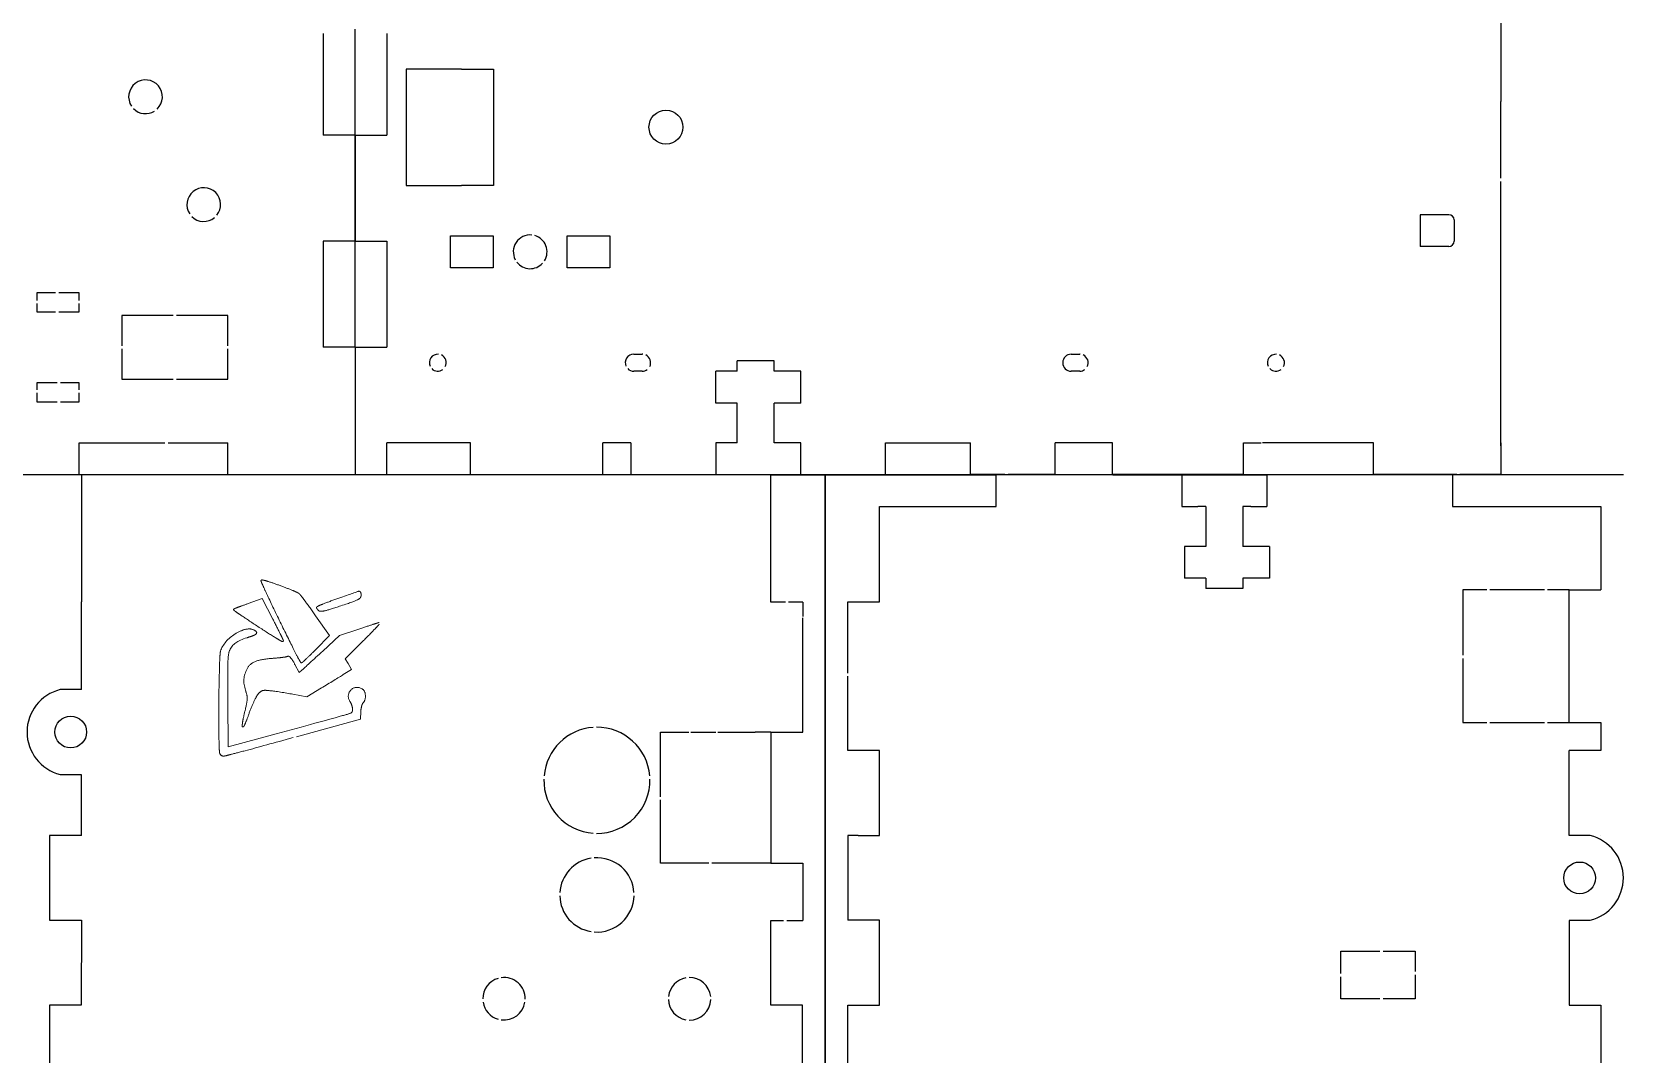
# Model space of a CAD drawing. Header units: centimetres. Extents: x 2209.6 to 2271.7, y 2362.7 to 2417.2.
# Drawn here: x 2225.64 to 2240.64, y 2396.36 to 2406 of the extents above; entities that cross this region are included whole.
import ezdxf

# ---------------------------------------------------------------- set-up
doc = ezdxf.new("R2010")
doc.units = ezdxf.units.CM
doc.linetypes.add('PHANTOM2', pattern=[1.25, 0.625, -0.125, 0.125, -0.125, 0.125, -0.125])
doc.layers.add('grabado-tenue', color=7, linetype='PHANTOM2', lineweight=0, true_color=0xc8b188)

msp = doc.modelspace()

# ---------------------------------------------------------------- linework, layer by layer
at = {"color": 1}
for p, q in [((2239.491, 2406.343), (2239.491, 2405.34)), ((2229.171, 2405.644), (2229.171, 2404.55)), ((2229.695, 2405.644), (2229.995, 2405.644)), ((2229.995, 2405.644), (2229.995, 2404.55)), ((2229.995, 2404.55), (2229.695, 2404.55)), ((2231.317, 2402.959), (2231.397, 2402.959)), ((2235.441, 2402.959), (2235.521, 2402.959)), ((2231.397, 2402.799), (2231.317, 2402.799)), ((2235.521, 2402.799), (2235.441, 2402.799)), ((2231.57, 2399.398), (2231.837, 2399.398))]:
    msp.add_line(p, q, dxfattribs=at)
at = {"color": 7, "linetype": 'Continuous', "lineweight": 25}
for p, q in [((2228.391, 2405.982), (2228.391, 2405.024)), ((2228.991, 2405.982), (2228.991, 2405.024)), ((2228.691, 2405.024), (2228.391, 2405.024)), ((2228.691, 2405.024), (2228.691, 2404.024)), ((2228.691, 2405.024), (2228.991, 2405.024)), ((2228.691, 2404.024), (2228.391, 2404.024)), ((2228.391, 2404.024), (2228.391, 2403.024)), ((2228.691, 2404.024), (2228.991, 2404.024)), ((2228.991, 2404.024), (2228.991, 2403.024)), ((2239.491, 2402.898), (2239.491, 2403.714)), ((2239.491, 2402.868), (2239.491, 2403.684)), ((2228.691, 2403.024), (2228.391, 2403.024)), ((2228.691, 2403.024), (2228.691, 2401.824)), ((2228.691, 2403.024), (2228.991, 2403.024)), ((2232.292, 2402.799), (2232.292, 2402.897)), ((2232.642, 2402.897), (2232.292, 2402.897)), ((2232.642, 2402.799), (2232.642, 2402.897)), ((2232.091, 2402.499), (2232.091, 2402.799)), ((2232.292, 2402.799), (2232.091, 2402.799)), ((2232.891, 2402.799), (2232.642, 2402.799)), ((2232.891, 2402.499), (2232.891, 2402.799)), ((2239.491, 2402.354), (2239.491, 2402.868)), ((2239.491, 2402.324), (2239.491, 2402.838)), ((2232.292, 2402.499), (2232.091, 2402.499)), ((2232.292, 2402.124), (2232.292, 2402.499)), ((2232.642, 2402.124), (2232.642, 2402.499)), ((2232.891, 2402.499), (2232.642, 2402.499)), ((2239.491, 2402.124), (2239.491, 2402.324)), ((2239.491, 2402.094), (2239.491, 2402.294)), ((2226.091, 2402.124), (2226.897, 2402.124)), ((2226.091, 2401.824), (2226.091, 2402.124)), ((2226.927, 2402.124), (2227.491, 2402.124)), ((2227.491, 2401.824), (2227.491, 2402.124)), ((2228.991, 2401.824), (2228.991, 2402.124)), ((2229.777, 2402.124), (2228.991, 2402.124)), ((2231.291, 2402.124), (2231.025, 2402.124)), ((2232.292, 2402.124), (2232.091, 2402.124)), ((2232.891, 2402.124), (2232.642, 2402.124)), ((2232.891, 2401.824), (2232.891, 2402.124)), ((2233.691, 2401.824), (2233.691, 2402.124)), ((2233.691, 2402.124), (2234.491, 2402.124)), ((2234.491, 2401.824), (2234.491, 2402.124)), ((2235.291, 2401.824), (2235.291, 2402.124)), ((2239.491, 2402.124), (2239.491, 2401.824)), ((2226.11, 2401.824), (2226.11, 2400.624)), ((2227.491, 2401.824), (2228.691, 2401.824)), ((2232.61, 2400.623), (2232.61, 2401.823)), ((2234.816, 2401.824), (2234.491, 2401.824)), ((2234.734, 2401.523), (2234.734, 2401.823)), ((2235.291, 2401.824), (2234.846, 2401.824)), ((2239.075, 2401.824), (2238.731, 2401.824)), ((2239.034, 2401.823), (2239.034, 2401.523)), ((2239.491, 2401.824), (2239.105, 2401.824)), ((2233.634, 2400.624), (2233.634, 2401.524)), ((2233.634, 2401.523), (2234.734, 2401.523)), ((2236.484, 2401.523), (2236.634, 2401.523)), ((2236.71, 2401.523), (2236.71, 2401.148)), ((2237.059, 2401.523), (2237.059, 2401.148)), ((2237.134, 2401.523), (2237.284, 2401.523)), ((2239.034, 2401.523), (2240.434, 2401.523)), ((2240.434, 2401.523), (2240.434, 2400.737)), ((2236.509, 2401.148), (2236.509, 2400.848)), ((2236.71, 2401.148), (2236.509, 2401.148)), ((2237.309, 2401.148), (2237.059, 2401.148)), ((2237.309, 2401.148), (2237.309, 2400.848)), ((2236.71, 2400.848), (2236.509, 2400.848)), ((2236.71, 2400.848), (2236.71, 2400.75)), ((2237.309, 2400.848), (2237.059, 2400.848)), ((2237.059, 2400.848), (2237.059, 2400.75)), ((2237.059, 2400.75), (2236.71, 2400.75)), ((2239.134, 2400.737), (2239.134, 2400.121)), ((2239.358, 2400.737), (2239.134, 2400.737)), ((2239.902, 2400.737), (2239.387, 2400.737)), ((2240.134, 2400.737), (2239.932, 2400.737)), ((2232.747, 2400.623), (2232.61, 2400.623)), ((2232.91, 2400.623), (2232.777, 2400.623)), ((2233.334, 2400.624), (2233.634, 2400.624)), ((2233.334, 2399.954), (2233.334, 2400.624)), ((2232.91, 2399.398), (2232.91, 2400.475)), ((2239.134, 2400.091), (2239.134, 2399.489)), ((2233.334, 2399.224), (2233.334, 2399.924)), ((2226.11, 2399.798), (2225.91, 2399.798)), ((2239.134, 2399.489), (2239.358, 2399.489)), ((2239.388, 2399.489), (2239.902, 2399.489)), ((2239.932, 2399.489), (2240.134, 2399.489)), ((2240.434, 2399.489), (2240.434, 2399.223)), ((2233.634, 2399.224), (2233.334, 2399.224)), ((2233.634, 2398.424), (2233.634, 2399.224)), ((2225.909, 2398.998), (2226.109, 2398.998)), ((2226.11, 2398.424), (2225.81, 2398.424)), ((2225.81, 2398.424), (2225.81, 2397.624)), ((2233.434, 2398.424), (2233.634, 2398.424)), ((2232.61, 2398.162), (2232.054, 2398.162)), ((2225.81, 2397.624), (2226.11, 2397.624)), ((2226.11, 2397.624), (2226.109, 2396.824)), ((2232.609, 2396.823), (2232.61, 2397.623)), ((2232.61, 2397.623), (2232.729, 2397.623)), ((2232.759, 2397.623), (2232.91, 2397.623)), ((2233.634, 2397.624), (2233.434, 2397.624)), ((2233.634, 2396.824), (2233.634, 2397.624)), ((2240.134, 2397.623), (2240.134, 2396.823)), ((2240.334, 2397.623), (2240.134, 2397.623)), ((2226.109, 2396.824), (2225.809, 2396.824)), ((2225.809, 2396.824), (2225.809, 2396.024)), ((2232.909, 2396.823), (2232.609, 2396.823)), ((2232.909, 2396.023), (2232.909, 2396.823)), ((2233.334, 2396.824), (2233.634, 2396.824)), ((2233.334, 2396.024), (2233.334, 2396.824)), ((2240.134, 2396.823), (2240.434, 2396.823)), ((2240.434, 2396.823), (2240.434, 2396.023))]:
    msp.add_line(p, q, dxfattribs=at)
for p, q in [((2228.691, 2405.024), (2228.691, 2406.024)), ((2228.691, 2404.024), (2228.691, 2405.024)), ((2228.691, 2403.024), (2228.691, 2404.024)), ((2229.777, 2401.824), (2229.777, 2402.124)), ((2231.025, 2401.824), (2231.025, 2402.124)), ((2231.291, 2402.124), (2231.291, 2401.824)), ((2232.091, 2402.124), (2232.091, 2401.824)), ((2235.83, 2402.124), (2235.291, 2402.124)), ((2235.83, 2401.824), (2235.83, 2402.124)), ((2237.066, 2401.824), (2237.066, 2402.124)), ((2237.066, 2402.124), (2237.184, 2402.124)), ((2237.184, 2402.124), (2237.233, 2402.124)), ((2238.291, 2402.124), (2237.244, 2402.124)), ((2238.291, 2401.824), (2238.291, 2402.124)), ((2217.891, 2401.824), (2227.491, 2401.824)), ((2225.597, 2401.824), (2226.11, 2401.824)), ((2226.11, 2401.824), (2232.61, 2401.823)), ((2228.691, 2401.824), (2234.491, 2401.824)), ((2232.61, 2401.823), (2233.122, 2401.823)), ((2233.122, 2401.823), (2233.122, 2394.823)), ((2233.122, 2393.449), (2233.122, 2401.823)), ((2233.122, 2401.823), (2234.68, 2401.823)), ((2234.68, 2401.823), (2234.734, 2401.823)), ((2235.834, 2401.823), (2234.734, 2401.823)), ((2235.291, 2401.824), (2235.83, 2401.824)), ((2237.066, 2401.824), (2235.83, 2401.824)), ((2235.834, 2401.823), (2236.484, 2401.823)), ((2236.484, 2401.823), (2236.484, 2401.523)), ((2236.484, 2401.823), (2237.284, 2401.823)), ((2237.066, 2401.824), (2238.291, 2401.824)), ((2237.934, 2401.823), (2237.284, 2401.823)), ((2237.284, 2401.823), (2237.284, 2401.523)), ((2239.034, 2401.823), (2237.934, 2401.823)), ((2238.731, 2401.824), (2238.291, 2401.824)), ((2240.646, 2401.823), (2239.034, 2401.823)), ((2236.71, 2401.523), (2236.634, 2401.523)), ((2237.134, 2401.523), (2237.059, 2401.523)), ((2240.134, 2400.737), (2240.434, 2400.737)), ((2240.134, 2399.489), (2240.134, 2400.737)), ((2226.11, 2399.798), (2226.11, 2400.624)), ((2232.91, 2400.623), (2232.91, 2400.488)), ((2240.134, 2399.489), (2240.434, 2399.489)), ((2231.857, 2399.398), (2232.09, 2399.398)), ((2232.11, 2399.398), (2232.463, 2399.398)), ((2232.61, 2399.398), (2232.463, 2399.398)), ((2232.61, 2399.398), (2232.91, 2399.398)), ((2232.61, 2399.398), (2232.61, 2398.162)), ((2240.434, 2399.223), (2240.134, 2399.223)), ((2240.134, 2398.423), (2240.134, 2399.223)), ((2226.11, 2398.424), (2226.11, 2398.998)), ((2233.334, 2398.424), (2233.334, 2397.624)), ((2233.434, 2398.424), (2233.334, 2398.424)), ((2240.334, 2398.423), (2240.134, 2398.423)), ((2232.61, 2398.162), (2232.91, 2398.162)), ((2232.91, 2398.162), (2232.91, 2397.623)), ((2233.434, 2397.624), (2233.334, 2397.624))]:
    msp.add_line(p, q)
at = {"color": 1, "linetype": 'Continuous', "lineweight": 25}
for p, q in [((2229.695, 2405.644), (2229.171, 2405.644)), ((2239.491, 2404.618), (2239.491, 2405.34)), ((2229.171, 2404.55), (2229.695, 2404.55)), ((2239.491, 2403.714), (2239.491, 2404.588)), ((2238.731, 2404.274), (2238.731, 2403.974)), ((2239.001, 2404.274), (2238.731, 2404.274)), ((2239.051, 2404.224), (2239.051, 2404.024)), ((2229.591, 2404.074), (2229.991, 2404.074)), ((2229.591, 2403.774), (2229.591, 2404.074)), ((2229.991, 2404.074), (2229.991, 2403.774)), ((2230.691, 2403.774), (2230.691, 2404.074)), ((2230.691, 2404.074), (2231.091, 2404.074)), ((2231.091, 2404.074), (2231.091, 2403.774)), ((2239.001, 2403.974), (2238.731, 2403.974)), ((2229.991, 2403.774), (2229.591, 2403.774)), ((2231.091, 2403.774), (2230.691, 2403.774)), ((2225.867, 2403.539), (2225.691, 2403.539)), ((2225.691, 2403.539), (2225.691, 2403.466)), ((2226.091, 2403.539), (2225.897, 2403.539)), ((2226.091, 2403.466), (2226.091, 2403.539)), ((2225.691, 2403.436), (2225.691, 2403.359)), ((2225.691, 2403.359), (2225.867, 2403.359)), ((2225.897, 2403.359), (2226.091, 2403.359)), ((2226.091, 2403.359), (2226.091, 2403.436)), ((2226.491, 2403.324), (2226.491, 2403.039)), ((2226.976, 2403.324), (2226.491, 2403.324)), ((2227.491, 2403.324), (2227.006, 2403.324)), ((2227.491, 2403.039), (2227.491, 2403.324)), ((2226.491, 2403.009), (2226.491, 2402.724)), ((2227.491, 2402.724), (2227.491, 2403.009)), ((2225.691, 2402.689), (2225.691, 2402.624)), ((2225.882, 2402.689), (2225.691, 2402.689)), ((2225.691, 2402.594), (2225.691, 2402.509)), ((2226.091, 2402.689), (2225.912, 2402.689)), ((2226.091, 2402.624), (2226.091, 2402.689)), ((2226.091, 2402.509), (2226.091, 2402.594)), ((2226.491, 2402.724), (2226.976, 2402.724)), ((2227.006, 2402.724), (2227.491, 2402.724)), ((2225.691, 2402.509), (2225.882, 2402.509)), ((2225.912, 2402.509), (2226.091, 2402.509)), ((2231.57, 2398.788), (2231.57, 2399.398)), ((2231.57, 2398.163), (2231.57, 2398.758)), ((2232.024, 2398.162), (2231.57, 2398.163)), ((2237.984, 2397.121), (2237.984, 2397.333)), ((2237.984, 2397.333), (2238.352, 2397.333)), ((2238.382, 2397.333), (2238.684, 2397.333)), ((2238.684, 2397.333), (2238.684, 2397.14)), ((2237.984, 2396.883), (2237.984, 2397.091)), ((2238.684, 2397.11), (2238.684, 2396.883)), ((2238.352, 2396.883), (2237.984, 2396.883)), ((2238.684, 2396.883), (2238.382, 2396.883))]:
    msp.add_line(p, q, dxfattribs=at)
for centre, radius in [((2231.621, 2405.099), 0.16), ((2240.234, 2398.023), 0.15)]:
    msp.add_circle(centre, radius, dxfattribs=at)
at = {"color": 7, "linetype": 'Continuous', "lineweight": 25}
msp.add_circle((2226.01, 2399.398), 0.15, dxfattribs=at)
at = {"color": 1, "linetype": 'Continuous', "lineweight": 25}
for centre, radius, start, end in [((2226.715, 2405.385), 0.159, 313.5845, 214.0161), ((2226.715, 2405.385), 0.159, 224.5928, 302.3214), ((2227.264, 2404.369), 0.159, 320.7698, 213.7644), ((2227.264, 2404.369), 0.159, 224.3334, 309.9822), ((2239.001, 2404.224), 0.05, 0, 90), ((2230.341, 2403.924), 0.159, 84.9224, 207.7883), ((2230.341, 2403.924), 0.159, 328.0722, 74.311), ((2239.001, 2404.024), 0.05, 270, 0), ((2230.341, 2403.924), 0.159, 218.2399, 317.5522), ((2230.97, 2398.943), 0.5, 93.8603, 175.1777), ((2230.97, 2398.943), 0.5, 4.8071, 90.4196), ((2230.97, 2398.943), 0.5, 178.621, 266.1245), ((2230.97, 2398.943), 0.5, 269.5652, 1.3638), ((2230.97, 2397.863), 0.35, 98.9814, 176.4211), ((2230.97, 2397.863), 0.35, 3.5637, 94.0368), ((2230.97, 2397.863), 0.35, 181.3346, 261.0034), ((2230.97, 2397.863), 0.35, 265.948, 358.6502), ((2230.094, 2396.884), 0.2, 105.9545, 180.6329), ((2230.094, 2396.884), 0.2, 359.3519, 97.1732), ((2231.844, 2396.883), 0.2, 100.0893, 173.242), ((2231.844, 2396.883), 0.2, 6.7428, 91.4429), ((2230.094, 2396.884), 0.2, 189.2677, 254.0303), ((2230.094, 2396.884), 0.2, 262.8116, 350.7171), ((2231.844, 2396.883), 0.2, 181.8523, 259.8955), ((2231.844, 2396.883), 0.2, 268.5419, 358.1325)]:
    msp.add_arc(centre, radius, start, end, dxfattribs=at)
at = {"color": 1}
for centre, start, end in [((2229.47, 2402.879), 85.9975, 203.7607), ((2229.47, 2402.879), 332.4778, 65.1206), ((2231.317, 2402.879), 90, 203.7607), ((2231.397, 2402.879), 85.9975, 90), ((2231.397, 2402.879), 332.4778, 65.1206), ((2235.441, 2402.879), 90, 270), ((2235.521, 2402.879), 85.9975, 90), ((2235.521, 2402.879), 332.4778, 65.1206), ((2235.521, 2402.879), 332.4778, 65.1206), ((2237.371, 2402.879), 85.9975, 203.7607), ((2237.371, 2402.879), 332.4778, 65.1206), ((2229.47, 2402.879), 224.6492, 306.8663), ((2231.317, 2402.879), 224.6492, 270), ((2231.397, 2402.879), 270, 306.8663), ((2235.521, 2402.879), 270, 306.8663), ((2237.371, 2402.879), 224.6492, 306.8663)]:
    msp.add_arc(centre, 0.08, start, end, dxfattribs=at)
for centre, start, end in [((2226.01, 2399.398), 104.0286, 255.9562), ((2240.234, 2398.023), 284.0322, 75.9597)]:
    msp.add_arc(centre, 0.412, start, end)
at = {"color": 7, "linetype": 'Continuous', "lineweight": 25}
msp.add_arc((2240.334, 2398.036), 0.4, 75.5184561540502, 75.51845638100802, dxfattribs=at)
at = {"layer": 'grabado-tenue', "color": 2, "true_color": 0xf1eb1f}
for points in [[(2227.803, 2400.824), (2227.803, 2400.824)], [(2227.545, 2400.554), (2227.545, 2400.554)], [(2228.327, 2400.571), (2228.327, 2400.571)], [(2227.406, 2399.671), (2227.406, 2399.671)], [(2227.626, 2399.457), (2227.626, 2399.457)]]:
    msp.add_lwpolyline(points, close=True, dxfattribs=at)
for points in [[(2227.682, 2400.609), (2227.816, 2400.657), (2227.916, 2400.461)], [(2228.318, 2400.494), (2228.449, 2400.307), (2228.321, 2400.177)], [(2228.386, 2400.161), (2228.545, 2400.308), (2228.726, 2400.368)], [(2228.761, 2400.251), (2228.598, 2400.087), (2228.624, 2400.043), (2228.657, 2399.988), (2228.579, 2399.94)], [(2228.124, 2400.033), (2228.164, 2399.959), (2228.193, 2399.984)], [(2228.374, 2399.813), (2228.237, 2399.729), (2228.104, 2399.754)], [(2227.491, 2399.688), (2227.494, 2399.257), (2227.946, 2399.381)], [(2228.744, 2399.593), (2228.74, 2399.519), (2228.106, 2399.345)]]:
    msp.add_lwpolyline(points, dxfattribs=at)
for points in [[(2227.803, 2400.824), (2227.803, 2400.824), (2227.804, 2400.826), (2227.804, 2400.826)], [(2227.803, 2400.822), (2227.803, 2400.823), (2227.803, 2400.824), (2227.803, 2400.824)], [(2227.804, 2400.819), (2227.804, 2400.82), (2227.804, 2400.821), (2227.803, 2400.822)], [(2227.804, 2400.826), (2227.804, 2400.826), (2227.805, 2400.829), (2227.805, 2400.829)], [(2227.807, 2400.812), (2227.806, 2400.815), (2227.805, 2400.817), (2227.804, 2400.819)], [(2227.805, 2400.829), (2227.805, 2400.829), (2227.807, 2400.83), (2227.807, 2400.83)], [(2227.807, 2400.83), (2227.808, 2400.83), (2227.808, 2400.831), (2227.809, 2400.831)], [(2227.818, 2400.786), (2227.813, 2400.797), (2227.809, 2400.806), (2227.807, 2400.812)], [(2227.809, 2400.831), (2227.81, 2400.831), (2227.811, 2400.832), (2227.811, 2400.832)], [(2227.811, 2400.832), (2227.813, 2400.832), (2227.814, 2400.831), (2227.816, 2400.831)], [(2227.816, 2400.831), (2227.82, 2400.831), (2227.824, 2400.83), (2227.829, 2400.829)], [(2227.858, 2400.698), (2227.841, 2400.735), (2227.827, 2400.765), (2227.818, 2400.786)], [(2227.829, 2400.829), (2227.839, 2400.827), (2227.852, 2400.823), (2227.868, 2400.818)], [(2227.868, 2400.818), (2227.9, 2400.808), (2227.941, 2400.794), (2227.983, 2400.778)], [(2227.985, 2400.435), (2227.938, 2400.53), (2227.892, 2400.626), (2227.858, 2400.698)], [(2227.983, 2400.778), (2228.025, 2400.763), (2228.067, 2400.747), (2228.101, 2400.733)], [(2228.101, 2400.733), (2228.117, 2400.726), (2228.132, 2400.72), (2228.143, 2400.714)], [(2228.143, 2400.714), (2228.154, 2400.709), (2228.161, 2400.705), (2228.165, 2400.701)], [(2228.165, 2400.701), (2228.169, 2400.697), (2228.176, 2400.689), (2228.185, 2400.677)], [(2228.185, 2400.677), (2228.195, 2400.665), (2228.206, 2400.649), (2228.22, 2400.63)], [(2228.22, 2400.63), (2228.247, 2400.593), (2228.282, 2400.545), (2228.318, 2400.494)], [(2228.386, 2400.604), (2228.42, 2400.617), (2228.467, 2400.635), (2228.518, 2400.653)], [(2228.518, 2400.653), (2228.62, 2400.689), (2228.712, 2400.72), (2228.721, 2400.724)], [(2228.715, 2400.645), (2228.69, 2400.632), (2228.644, 2400.616), (2228.557, 2400.587)], [(2228.741, 2400.665), (2228.737, 2400.658), (2228.728, 2400.652), (2228.715, 2400.645)], [(2228.721, 2400.724), (2228.725, 2400.725), (2228.729, 2400.725), (2228.733, 2400.724)], [(2228.733, 2400.724), (2228.737, 2400.723), (2228.74, 2400.72), (2228.742, 2400.716)], [(2228.747, 2400.689), (2228.747, 2400.681), (2228.746, 2400.673), (2228.741, 2400.665)], [(2228.742, 2400.716), (2228.746, 2400.71), (2228.747, 2400.701), (2228.747, 2400.689)], [(2227.545, 2400.554), (2227.545, 2400.554), (2227.547, 2400.557), (2227.547, 2400.557)], [(2227.545, 2400.55), (2227.545, 2400.551), (2227.545, 2400.553), (2227.545, 2400.554)], [(2227.546, 2400.549), (2227.546, 2400.549), (2227.545, 2400.55), (2227.545, 2400.55)], [(2227.546, 2400.548), (2227.546, 2400.548), (2227.546, 2400.549), (2227.546, 2400.549)], [(2227.548, 2400.546), (2227.547, 2400.547), (2227.547, 2400.547), (2227.546, 2400.548)], [(2227.547, 2400.557), (2227.547, 2400.557), (2227.548, 2400.558), (2227.548, 2400.558)], [(2227.548, 2400.558), (2227.548, 2400.558), (2227.548, 2400.558), (2227.549, 2400.558)], [(2227.552, 2400.543), (2227.55, 2400.544), (2227.549, 2400.545), (2227.548, 2400.546)], [(2227.549, 2400.558), (2227.549, 2400.558), (2227.549, 2400.559), (2227.55, 2400.559)], [(2227.55, 2400.559), (2227.551, 2400.559), (2227.552, 2400.56), (2227.553, 2400.56)], [(2227.564, 2400.533), (2227.559, 2400.537), (2227.555, 2400.541), (2227.552, 2400.543)], [(2227.553, 2400.56), (2227.555, 2400.561), (2227.557, 2400.562), (2227.561, 2400.564)], [(2227.561, 2400.564), (2227.568, 2400.566), (2227.578, 2400.571), (2227.59, 2400.575)], [(2227.613, 2400.5), (2227.592, 2400.514), (2227.576, 2400.525), (2227.564, 2400.533)], [(2227.59, 2400.575), (2227.614, 2400.584), (2227.647, 2400.596), (2227.682, 2400.609)], [(2227.775, 2400.392), (2227.711, 2400.433), (2227.654, 2400.472), (2227.613, 2400.5)], [(2228.327, 2400.571), (2228.327, 2400.571), (2228.328, 2400.574), (2228.328, 2400.574)], [(2228.334, 2400.556), (2228.33, 2400.561), (2228.327, 2400.565), (2228.327, 2400.571)], [(2228.328, 2400.574), (2228.328, 2400.574), (2228.328, 2400.575), (2228.329, 2400.576)], [(2228.329, 2400.576), (2228.329, 2400.577), (2228.33, 2400.577), (2228.33, 2400.578)], [(2228.33, 2400.578), (2228.332, 2400.579), (2228.333, 2400.58), (2228.334, 2400.58)], [(2228.334, 2400.58), (2228.337, 2400.582), (2228.341, 2400.584), (2228.346, 2400.587)], [(2228.348, 2400.541), (2228.342, 2400.546), (2228.338, 2400.551), (2228.334, 2400.556)], [(2228.346, 2400.587), (2228.355, 2400.591), (2228.369, 2400.597), (2228.386, 2400.604)], [(2228.37, 2400.536), (2228.361, 2400.535), (2228.353, 2400.537), (2228.348, 2400.541)], [(2228.408, 2400.541), (2228.392, 2400.538), (2228.38, 2400.536), (2228.37, 2400.536)], [(2228.557, 2400.587), (2228.488, 2400.564), (2228.44, 2400.549), (2228.408, 2400.541)], [(2227.559, 2400.322), (2227.59, 2400.342), (2227.623, 2400.357), (2227.654, 2400.365)], [(2227.654, 2400.365), (2227.685, 2400.372), (2227.714, 2400.372), (2227.736, 2400.36)], [(2227.736, 2400.36), (2227.747, 2400.355), (2227.754, 2400.35), (2227.759, 2400.344)], [(2227.763, 2400.333), (2227.762, 2400.329), (2227.76, 2400.325), (2227.757, 2400.322)], [(2227.759, 2400.344), (2227.761, 2400.341), (2227.763, 2400.337), (2227.763, 2400.333)], [(2227.937, 2400.289), (2227.896, 2400.314), (2227.838, 2400.351), (2227.775, 2400.392)], [(2227.916, 2400.461), (2227.943, 2400.408), (2227.968, 2400.359), (2227.985, 2400.323)], [(2228.114, 2400.173), (2228.078, 2400.244), (2228.031, 2400.339), (2227.985, 2400.435)], [(2228.726, 2400.368), (2228.776, 2400.385), (2228.822, 2400.4), (2228.856, 2400.411)], [(2228.877, 2400.369), (2228.848, 2400.338), (2228.807, 2400.297), (2228.761, 2400.251)], [(2228.856, 2400.411), (2228.873, 2400.417), (2228.887, 2400.421), (2228.897, 2400.424)], [(2228.91, 2400.405), (2228.903, 2400.396), (2228.891, 2400.384), (2228.877, 2400.369)], [(2228.897, 2400.424), (2228.902, 2400.426), (2228.906, 2400.427), (2228.909, 2400.428)], [(2228.909, 2400.428), (2228.91, 2400.428), (2228.911, 2400.429), (2228.912, 2400.429)], [(2228.919, 2400.415), (2228.917, 2400.413), (2228.914, 2400.409), (2228.91, 2400.405)], [(2228.912, 2400.429), (2228.913, 2400.429), (2228.913, 2400.429), (2228.914, 2400.429)], [(2228.914, 2400.429), (2228.914, 2400.429), (2228.915, 2400.429), (2228.916, 2400.429)], [(2228.916, 2400.429), (2228.916, 2400.429), (2228.918, 2400.429), (2228.918, 2400.429)], [(2227.422, 2400.16), (2227.439, 2400.221), (2227.496, 2400.282), (2227.559, 2400.322)], [(2227.673, 2400.287), (2227.577, 2400.257), (2227.535, 2400.226), (2227.509, 2400.17)], [(2227.728, 2400.306), (2227.714, 2400.301), (2227.696, 2400.295), (2227.673, 2400.287)], [(2227.757, 2400.322), (2227.751, 2400.316), (2227.742, 2400.312), (2227.728, 2400.306)], [(2227.987, 2400.259), (2227.975, 2400.266), (2227.958, 2400.276), (2227.937, 2400.289)], [(2227.985, 2400.323), (2227.994, 2400.305), (2228.002, 2400.29), (2228.007, 2400.279)], [(2228.001, 2400.252), (2227.997, 2400.253), (2227.993, 2400.256), (2227.987, 2400.259)], [(2228.006, 2400.25), (2228.004, 2400.251), (2228.003, 2400.251), (2228.001, 2400.252)], [(2228.007, 2400.25), (2228.006, 2400.25), (2228.006, 2400.25), (2228.006, 2400.25)], [(2228.007, 2400.279), (2228.009, 2400.273), (2228.011, 2400.269), (2228.012, 2400.266)], [(2228.008, 2400.25), (2228.008, 2400.25), (2228.007, 2400.25), (2228.007, 2400.25)], [(2228.009, 2400.25), (2228.009, 2400.25), (2228.008, 2400.25), (2228.008, 2400.25)], [(2228.011, 2400.251), (2228.011, 2400.251), (2228.009, 2400.25), (2228.009, 2400.25)], [(2228.013, 2400.253), (2228.013, 2400.253), (2228.011, 2400.251), (2228.011, 2400.251)], [(2228.012, 2400.266), (2228.013, 2400.264), (2228.014, 2400.262), (2228.014, 2400.261)], [(2228.015, 2400.255), (2228.015, 2400.255), (2228.013, 2400.253), (2228.013, 2400.253)], [(2228.014, 2400.261), (2228.014, 2400.261), (2228.015, 2400.26), (2228.015, 2400.26)], [(2228.015, 2400.26), (2228.015, 2400.259), (2228.015, 2400.258), (2228.015, 2400.258)], [(2228.015, 2400.258), (2228.015, 2400.258), (2228.015, 2400.255), (2228.015, 2400.255)], [(2227.412, 2399.99), (2227.413, 2400.035), (2227.414, 2400.073), (2227.416, 2400.103)], [(2227.416, 2400.103), (2227.418, 2400.132), (2227.419, 2400.151), (2227.422, 2400.16)], [(2227.492, 2400.058), (2227.489, 2399.99), (2227.489, 2399.879), (2227.491, 2399.688)], [(2227.509, 2400.17), (2227.5, 2400.151), (2227.494, 2400.126), (2227.492, 2400.058)], [(2227.673, 2399.995), (2227.688, 2400.026), (2227.713, 2400.048), (2227.751, 2400.063)], [(2227.751, 2400.063), (2227.788, 2400.078), (2227.838, 2400.087), (2227.907, 2400.092)], [(2227.907, 2400.092), (2227.94, 2400.094), (2227.973, 2400.097), (2227.999, 2400.101)], [(2227.999, 2400.101), (2228.012, 2400.102), (2228.024, 2400.104), (2228.032, 2400.105)], [(2228.032, 2400.105), (2228.041, 2400.107), (2228.047, 2400.109), (2228.049, 2400.109)], [(2228.049, 2400.109), (2228.055, 2400.112), (2228.061, 2400.113), (2228.067, 2400.111)], [(2228.067, 2400.111), (2228.073, 2400.109), (2228.078, 2400.105), (2228.083, 2400.098)], [(2228.083, 2400.098), (2228.094, 2400.086), (2228.107, 2400.066), (2228.124, 2400.033)], [(2228.159, 2400.086), (2228.148, 2400.107), (2228.132, 2400.137), (2228.114, 2400.173)], [(2228.172, 2400.062), (2228.169, 2400.068), (2228.165, 2400.076), (2228.159, 2400.086)], [(2228.177, 2400.055), (2228.176, 2400.057), (2228.174, 2400.059), (2228.172, 2400.062)], [(2228.178, 2400.053), (2228.178, 2400.054), (2228.177, 2400.054), (2228.177, 2400.055)], [(2228.18, 2400.052), (2228.18, 2400.052), (2228.179, 2400.053), (2228.178, 2400.053)], [(2228.181, 2400.051), (2228.181, 2400.051), (2228.18, 2400.052), (2228.18, 2400.052)], [(2228.184, 2400.05), (2228.184, 2400.05), (2228.181, 2400.051), (2228.181, 2400.051)], [(2228.186, 2400.05), (2228.186, 2400.05), (2228.184, 2400.05), (2228.184, 2400.05)], [(2228.188, 2400.051), (2228.187, 2400.051), (2228.186, 2400.05), (2228.186, 2400.05)], [(2228.189, 2400.052), (2228.189, 2400.051), (2228.188, 2400.051), (2228.188, 2400.051)], [(2228.193, 2400.054), (2228.191, 2400.053), (2228.19, 2400.052), (2228.189, 2400.052)], [(2228.193, 2399.984), (2228.212, 2400.002), (2228.299, 2400.081), (2228.386, 2400.161)], [(2228.202, 2400.062), (2228.198, 2400.059), (2228.195, 2400.056), (2228.193, 2400.054)], [(2228.231, 2400.089), (2228.219, 2400.077), (2228.209, 2400.068), (2228.202, 2400.062)], [(2228.321, 2400.177), (2228.287, 2400.143), (2228.255, 2400.111), (2228.231, 2400.089)], [(2227.406, 2399.671), (2227.407, 2399.785), (2227.409, 2399.9), (2227.412, 2399.99)], [(2227.658, 2399.791), (2227.633, 2399.869), (2227.637, 2399.925), (2227.673, 2399.995)], [(2228.579, 2399.94), (2228.54, 2399.915), (2228.447, 2399.858), (2228.374, 2399.813)], [(2227.674, 2399.712), (2227.674, 2399.737), (2227.669, 2399.755), (2227.658, 2399.791)], [(2227.781, 2399.762), (2227.772, 2399.752), (2227.758, 2399.729), (2227.743, 2399.699)], [(2227.821, 2399.789), (2227.807, 2399.786), (2227.798, 2399.778), (2227.781, 2399.762)], [(2227.893, 2399.787), (2227.855, 2399.791), (2227.835, 2399.793), (2227.821, 2399.789)], [(2228.104, 2399.754), (2228.033, 2399.768), (2227.937, 2399.783), (2227.893, 2399.787)], [(2228.646, 2399.68), (2228.619, 2399.716), (2228.62, 2399.76), (2228.649, 2399.793)], [(2228.649, 2399.793), (2228.676, 2399.823), (2228.717, 2399.827), (2228.758, 2399.805)], [(2228.758, 2399.805), (2228.778, 2399.794), (2228.786, 2399.768), (2228.788, 2399.742)], [(2228.788, 2399.742), (2228.789, 2399.715), (2228.783, 2399.688), (2228.766, 2399.673)], [(2227.407, 2399.357), (2227.406, 2399.444), (2227.405, 2399.557), (2227.406, 2399.671)], [(2227.631, 2399.497), (2227.635, 2399.521), (2227.642, 2399.555), (2227.651, 2399.591)], [(2227.651, 2399.591), (2227.665, 2399.654), (2227.673, 2399.686), (2227.674, 2399.712)], [(2227.696, 2399.587), (2227.683, 2399.547), (2227.669, 2399.513), (2227.659, 2399.488)], [(2227.743, 2399.699), (2227.728, 2399.668), (2227.712, 2399.629), (2227.696, 2399.587)], [(2228.666, 2399.615), (2228.665, 2399.636), (2228.656, 2399.667), (2228.646, 2399.68)], [(2228.652, 2399.579), (2228.66, 2399.583), (2228.662, 2399.587), (2228.664, 2399.592)], [(2228.664, 2399.592), (2228.665, 2399.597), (2228.666, 2399.604), (2228.666, 2399.615)], [(2228.753, 2399.645), (2228.749, 2399.63), (2228.746, 2399.612), (2228.744, 2399.593)], [(2228.766, 2399.673), (2228.763, 2399.671), (2228.757, 2399.66), (2228.753, 2399.645)], [(2227.626, 2399.457), (2227.626, 2399.459), (2227.626, 2399.462), (2227.627, 2399.466)], [(2227.626, 2399.453), (2227.626, 2399.454), (2227.626, 2399.455), (2227.626, 2399.457)], [(2227.627, 2399.451), (2227.626, 2399.452), (2227.626, 2399.452), (2227.626, 2399.453)], [(2227.627, 2399.466), (2227.628, 2399.474), (2227.629, 2399.484), (2227.631, 2399.497)], [(2227.627, 2399.45), (2227.627, 2399.45), (2227.627, 2399.451), (2227.627, 2399.451)], [(2227.629, 2399.448), (2227.629, 2399.448), (2227.627, 2399.45), (2227.627, 2399.45)], [(2227.631, 2399.446), (2227.631, 2399.446), (2227.629, 2399.448), (2227.629, 2399.448)], [(2227.635, 2399.446), (2227.635, 2399.446), (2227.632, 2399.446), (2227.631, 2399.446)], [(2227.637, 2399.447), (2227.637, 2399.447), (2227.635, 2399.446), (2227.635, 2399.446)], [(2227.639, 2399.448), (2227.638, 2399.447), (2227.637, 2399.447), (2227.637, 2399.447)], [(2227.641, 2399.451), (2227.64, 2399.45), (2227.64, 2399.449), (2227.639, 2399.448)], [(2227.646, 2399.458), (2227.644, 2399.455), (2227.643, 2399.453), (2227.641, 2399.451)], [(2227.659, 2399.488), (2227.654, 2399.475), (2227.649, 2399.465), (2227.646, 2399.458)], [(2227.946, 2399.381), (2228.2, 2399.45), (2228.466, 2399.523), (2228.539, 2399.543)], [(2228.539, 2399.543), (2228.604, 2399.561), (2228.638, 2399.57), (2228.652, 2399.579)], [(2227.41, 2399.248), (2227.408, 2399.275), (2227.408, 2399.313), (2227.407, 2399.357)], [(2228.106, 2399.345), (2227.932, 2399.297), (2227.773, 2399.254), (2227.654, 2399.222)], [(2227.412, 2399.214), (2227.411, 2399.223), (2227.41, 2399.234), (2227.41, 2399.248)], [(2227.415, 2399.196), (2227.413, 2399.2), (2227.413, 2399.205), (2227.412, 2399.214)], [(2227.452, 2399.171), (2227.436, 2399.17), (2227.421, 2399.181), (2227.415, 2399.196)], [(2227.459, 2399.172), (2227.456, 2399.171), (2227.454, 2399.171), (2227.452, 2399.171)], [(2227.471, 2399.174), (2227.466, 2399.173), (2227.462, 2399.172), (2227.459, 2399.172)], [(2227.512, 2399.185), (2227.494, 2399.18), (2227.481, 2399.177), (2227.471, 2399.174)], [(2227.654, 2399.222), (2227.595, 2399.206), (2227.546, 2399.194), (2227.512, 2399.185)]]:
    msp.add_open_spline(points, degree=3, dxfattribs=at)

doc.saveas('drawing.dxf')
